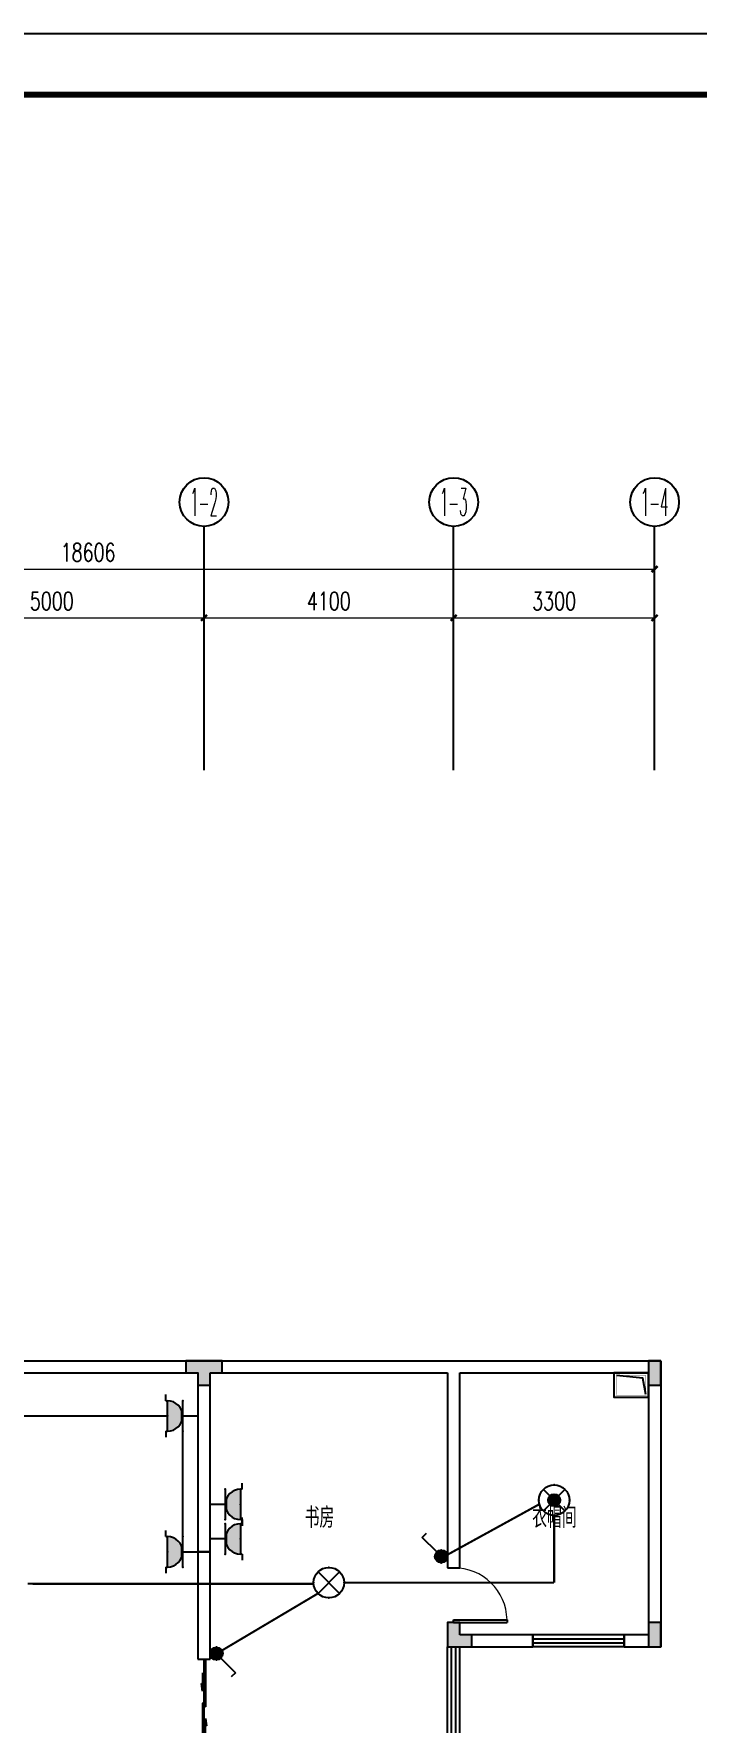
# Model space of a CAD drawing. Extents: x -7085 to 604621, y -1107727 to 606871.
# Drawn here: x 122578 to 133473, y 460304 to 488048 of the extents above; entities that cross this region are included whole.
import ezdxf
from ezdxf.enums import TextEntityAlignment as Align

# ---------------------------------------------------------------- set-up
doc = ezdxf.new("R2010")
doc.units = 0
doc.header["$LTSCALE"] = 1000
doc.header["$MEASUREMENT"] = 0
for name, color, linetype in [('A-DOOR', 141, 'Continuous'), ('A-FLOR-SPCL', 223, 'Continuous'), ('A-WALL-BRIC', 41, 'Continuous'), ('A-WALL-SURF', 253, 'Continuous'), ('AXIS', 3, 'Continuous'), ('AXIS_TEXT', 7, 'Continuous'), ('CURTWALL', 4, 'Continuous'), ('EQUIP-插座', 3, 'Continuous'), ('EQUIP-照明', 3, 'Continuous'), ('G_COL_墙柱_', 4, 'Continuous'), ('PUB_DIM', 3, 'Continuous'), ('PUB_TEXT', 7, 'Continuous'), ('TEL_TEXT', 7, 'Continuous'), ('TEL_TITLE', 7, 'Continuous'), ('WALL-PARAPET', 6, 'Continuous'), ('WIRE-插座', 5, 'Continuous'), ('WIRE-照明', 1, 'Continuous')]:
    doc.layers.add(name, color=color, linetype=linetype)
doc.layers.add('建筑底图', color=8, linetype='Continuous', lineweight=5)
doc.styles.add('_TCH_AXIS', font='COMPLEX', dxfattribs={"bigfont": 'GBCBIG'})
doc.styles.add('_TCH_DIM', font='SIMPLEX', dxfattribs={"bigfont": 'GBCBIG'})
doc.styles.add('_TCH_DIM_T3', font='SIMPLEX', dxfattribs={"width": 0.705882, "bigfont": 'GBCBIG'})
doc.styles.add('_TEL_DIM', font='SIMPLEX', dxfattribs={"width": 0.8, "height": 3.5, "bigfont": 'HZTXT'})
doc.styles.add('COMPLEX', font='COMPLEX')
doc.styles.get("Standard").update_dxf_attribs({"font": 'gbenor.shx', "bigfont": 'gbcbig.shx'})
doc.dimstyles.new('_TCH_ARCH&&100', dxfattribs={"dimtxt": 297.5, "dimasz": 100, "dimexe": 250, "dimexo": 300, "dimgap": 126.25, "dimtad": 1, "dimdec": 0, "dimzin": 0, "dimdsep": 46, "dimtxsty": '_TCH_DIM_T3', "dimblk": 'ARCHTICK', "dimcen": 0.09, "dimclrt": 7, "dimazin": 2, "dimtfac": 1, "dimtdec": 0, "dimtix": 1, "dimtmove": 2, "dimatfit": 3, "dimfxl": 0, "dimtolj": 1, "dimtzin": 0, "dimarcsym": 0})

# ---------------------------------------------------------------- blocks, each defined once
blk = doc.blocks.new('A$C3F1816BB')
at = {"layer": 'A-FLOR-SPCL', "color": 0}
blk.add_lwpolyline([(400, 0), (0, 0), (0, 570), (400, 570)], close=True, dxfattribs=at)
blk.add_lwpolyline([(400, 0), (0, 0), (0, 570), (400, 570)], close=True, dxfattribs=at)
at = {"layer": 'A-FLOR-SPCL', "color": 0, "const_width": 3}
for points in [[(370, 30), (30, 30), (30, 540), (370, 540)], [(357, 43), (43, 43), (43, 527), (357, 527)]]:
    blk.add_lwpolyline(points, close=True, dxfattribs=at)
at = {"layer": 'A-FLOR-SPCL', "color": 0}
blk.add_lwpolyline([(357, 43), (85, 94), (43, 527)], dxfattribs=at)
blk = doc.blocks.new('COL')
at = {"layer": 'A-WALL-SURF'}
for points in [[(-14, -141), (-168, -268), (-295, -114), (14, 141), (268, -168), (114, -295)], [(1903, -2150), (1712, -1918), (1558, -2046), (1808, -2350), (2203, -2350), (2203, -2150)], [(6162, -2350), (6162, -2550), (6362, -2550), (6362, -2150), (5962, -2150), (5962, -2350)], [(1739, -3679), (1784, -3383), (1586, -3353), (1527, -3738), (1775, -4038), (1929, -3911)], [(-4769, -3804), (-5078, -4059), (-4823, -4367), (-4669, -4240), (-4796, -4086), (-4642, -3959)], [(-2442, -6940), (-2288, -6813), (-2161, -6967), (-2315, -7094), (-2188, -7249), (-2342, -7376), (-2596, -7067)], [(4162, -8937), (4362, -8937), (4362, -9837), (4162, -9837)], [(-279, -9563), (-124, -9436), (-252, -9282), (-406, -9409), (-533, -9254), (-688, -9382), (-433, -9690)], [(6362, -10950), (6362, -10750), (6162, -10750), (6162, -11150), (6562, -11150), (6562, -10950)], [(13162, -11150), (13362, -11150), (13362, -10950), (12762, -10950), (12762, -11150), (12962, -11150), (12962, -11350), (13162, -11350)], [(20562, -10950), (20362, -10950), (20362, -11350), (20562, -11350)], [(1757, -12032), (1912, -11904), (1784, -11750), (1630, -11877), (1503, -11723), (1349, -11850), (1603, -12159)], [(17262, -15450), (17262, -15250), (17062, -15250), (17062, -15650), (17462, -15650), (17462, -15450)], [(20562, -15250), (20362, -15250), (20362, -15650), (20562, -15650)], [(6054, -17241), (5900, -17368), (6215, -17750), (6615, -17750), (6615, -17550), (6309, -17550)], [(12962, -17350), (12962, -17750), (13362, -17750), (13362, -17550), (13162, -17550), (13162, -17350)]]:
    blk.add_hatch(color=0, dxfattribs=at).paths.add_polyline_path(points)
at = {"layer": 'G_COL_墙柱_', "color": 0}
for points in [[(-14, -141), (-168, -268), (-295, -114), (14, 141), (268, -168), (114, -295), (-14, -141)], [(1739, -3679), (1784, -3383), (1586, -3353), (1527, -3738), (1775, -4038), (1929, -3911), (1739, -3679)]]:
    blk.add_lwpolyline(points, dxfattribs=at)
at = {"layer": 'G_COL_墙柱_', "color": 0, "extrusion": (0, 0, -1)}
blk.add_lwpolyline([(-1903, -2150), (-1712, -1918), (-1558, -2046), (-1808, -2350), (-2203, -2350), (-2203, -2150)], close=True, dxfattribs=at)
at = {"layer": 'G_COL_墙柱_', "color": 0}
for points in [[(6162, -2350), (6162, -2550), (6362, -2550), (6362, -2150), (5962, -2150), (5962, -2350)], [(-4769, -3804), (-5078, -4059), (-4823, -4367), (-4669, -4240), (-4796, -4086), (-4642, -3959)], [(-2442, -6940), (-2288, -6813), (-2161, -6967), (-2315, -7094), (-2188, -7249), (-2342, -7376), (-2596, -7067), (-2442, -6940)], [(4162, -8937), (4362, -8937), (4362, -9837), (4162, -9837)], [(-279, -9563), (-124, -9436), (-252, -9282), (-406, -9409), (-533, -9254), (-688, -9382), (-433, -9690), (-279, -9563)], [(6362, -10950), (6362, -10750), (6162, -10750), (6162, -11150), (6562, -11150), (6562, -10950)], [(13162, -11150), (13362, -11150), (13362, -10950), (12762, -10950), (12762, -11150), (12962, -11150), (12962, -11350), (13162, -11350)], [(20562, -10950), (20362, -10950), (20362, -11350), (20562, -11350)], [(1757, -12032), (1912, -11904), (1784, -11750), (1630, -11877), (1503, -11723), (1349, -11850), (1603, -12159), (1757, -12032)], [(17262, -15450), (17262, -15250), (17062, -15250), (17062, -15650), (17462, -15650), (17462, -15450)], [(20562, -15250), (20362, -15250), (20362, -15650), (20562, -15650)], [(6054, -17241), (5900, -17368), (6215, -17750), (6615, -17750), (6615, -17550), (6309, -17550)], [(12962, -17350), (12962, -17750), (13362, -17750), (13362, -17550), (13162, -17550), (13162, -17350)]]:
    blk.add_lwpolyline(points, close=True, dxfattribs=at)
blk = doc.blocks.new('_AXISO')
blk.add_circle((0, 0), 0.5)
at = {"layer": 'AXIS_TEXT', "style": 'COMPLEX', "width": 1.041667}
blk.add_attdef('A', text='', height=0.56, dxfattribs=at).set_placement((-0.25, -0.28), (0.25, -0.28), align=Align.FIT)
blk = doc.blocks.new('$WINLIB2D$00000001')
at = {"color": 0}
for points in [[(-0.5, 0.5), (-0.5, -0.5)], [(-0.5, 0.5), (0.5, 0.5)], [(0.5, -0.5), (0.5, 0.5)], [(0.5, 0.167), (-0.5, 0.167)], [(0.5, -0.167), (-0.5, -0.167)], [(-0.5, -0.5), (0.5, -0.5)]]:
    blk.add_lwpolyline(points, dxfattribs=at)
blk = doc.blocks.new('$DorLib2D$00000001')
at = {"color": 0}
for p, q in [((0.45, 0.975), (0.5, 0.975)), ((0.45, 0), (0.45, 0.975)), ((0.5, 0), (0.5, 0.975)), ((0.5, 0), (0.45, 0))]:
    blk.add_line(p, q, dxfattribs=at)
at = {"color": 0, "lineweight": 13}
blk.add_arc((0.475, 0), 0.975, 91.4693, 180, dxfattribs=at)
blk = doc.blocks.new('$DorLib2D$00000131')
at = {"color": 0, "linetype": 'Continuous'}
for p, q in [((0.15, 0.125), (0.232, 0.197)), ((0.232, 0.197), (0.232, 0.125)), ((-0.5, 0.125), (-0.5, 0)), ((0.019, 0.125), (-0.5, 0.125)), ((-0.5, 0), (0.019, 0)), ((-0.024, 0), (0.5, 0)), ((-0.024, -0.125), (-0.024, 0)), ((0.019, 0), (0.019, 0.125)), ((0.35, 0.125), (0.15, 0.125)), ((0.5, 0), (0.5, -0.125)), ((-0.35, -0.125), (-0.15, -0.125)), ((-0.232, -0.197), (-0.232, -0.125)), ((-0.15, -0.125), (-0.232, -0.197)), ((0.5, -0.125), (-0.024, -0.125))]:
    blk.add_line(p, q, dxfattribs=at)
blk = doc.blocks.new('_ArchTick')
at = {"color": 0, "linetype": 'ByBlock', "const_width": 0.4}
blk.add_lwpolyline([(-0.5, -0.5), (0.5, 0.5)], dxfattribs=at)
blk = doc.blocks.new('*D1649')
at = {"layer": 'Defpoints', "color": 0}
for p in [(123667, 478457), (118667, 475957), (123667, 475957)]:
    blk.add_point(p, dxfattribs=at)
at = {"layer": 'PUB_DIM', "color": 0, "lineweight": -2}
for p, q in [((118667, 476257), (118667, 478707)), ((123667, 476257), (123667, 478707)), ((118667, 478457), (123667, 478457))]:
    blk.add_line(p, q, dxfattribs=at)
at = {"layer": 'PUB_DIM', "color": 0, "lineweight": -2, "xscale": 100, "yscale": 100, "zscale": 100, "rotation": 180}
blk.add_blockref('_ArchTick', (118667, 478457), dxfattribs=at)
at = {"layer": 'PUB_DIM', "color": 0, "lineweight": -2, "xscale": 100, "yscale": 100, "zscale": 100}
blk.add_blockref('_ArchTick', (123667, 478457), dxfattribs=at)
at = {"layer": 'PUB_DIM', "color": 7, "insert": (121167, 478732), "char_height": 297.5, "attachment_point": 5, "style": '_TCH_DIM_T3'}
blk.add_mtext('\\A1;5000', dxfattribs=at)
blk = doc.blocks.new('*D1650')
at = {"layer": 'Defpoints', "color": 0}
for p in [(127767, 478457), (123667, 475957), (127767, 475957)]:
    blk.add_point(p, dxfattribs=at)
at = {"layer": 'PUB_DIM', "color": 0, "lineweight": -2}
for p, q in [((123667, 476257), (123667, 478707)), ((127767, 476257), (127767, 478707)), ((123667, 478457), (127767, 478457))]:
    blk.add_line(p, q, dxfattribs=at)
at = {"layer": 'PUB_DIM', "color": 0, "lineweight": -2, "xscale": 100, "yscale": 100, "zscale": 100, "rotation": 180}
blk.add_blockref('_ArchTick', (123667, 478457), dxfattribs=at)
at = {"layer": 'PUB_DIM', "color": 0, "lineweight": -2, "xscale": 100, "yscale": 100, "zscale": 100}
blk.add_blockref('_ArchTick', (127767, 478457), dxfattribs=at)
at = {"layer": 'PUB_DIM', "color": 7, "insert": (125717, 478732), "char_height": 297.5, "attachment_point": 5, "style": '_TCH_DIM_T3'}
blk.add_mtext('\\A1;4100', dxfattribs=at)
blk = doc.blocks.new('*D1651')
at = {"layer": 'Defpoints', "color": 0}
for p in [(131067, 478457), (127767, 475957), (131067, 475957)]:
    blk.add_point(p, dxfattribs=at)
at = {"layer": 'PUB_DIM', "color": 0, "lineweight": -2}
for p, q in [((127767, 476257), (127767, 478707)), ((131067, 476257), (131067, 478707)), ((127767, 478457), (131067, 478457))]:
    blk.add_line(p, q, dxfattribs=at)
at = {"layer": 'PUB_DIM', "color": 0, "lineweight": -2, "xscale": 100, "yscale": 100, "zscale": 100, "rotation": 180}
blk.add_blockref('_ArchTick', (127767, 478457), dxfattribs=at)
at = {"layer": 'PUB_DIM', "color": 0, "lineweight": -2, "xscale": 100, "yscale": 100, "zscale": 100}
blk.add_blockref('_ArchTick', (131067, 478457), dxfattribs=at)
at = {"layer": 'PUB_DIM', "color": 7, "insert": (129417, 478732), "char_height": 297.5, "attachment_point": 5, "style": '_TCH_DIM_T3'}
blk.add_mtext('\\A1;3300', dxfattribs=at)
blk = doc.blocks.new('*D1652')
at = {"layer": 'Defpoints', "color": 0}
for p in [(131067, 479257), (112461, 475957), (131067, 475957)]:
    blk.add_point(p, dxfattribs=at)
at = {"layer": 'PUB_DIM', "color": 0, "lineweight": -2}
for p, q in [((112461, 476257), (112461, 479507)), ((131067, 476257), (131067, 479507)), ((112461, 479257), (131067, 479257))]:
    blk.add_line(p, q, dxfattribs=at)
at = {"layer": 'PUB_DIM', "color": 0, "lineweight": -2, "xscale": 100, "yscale": 100, "zscale": 100, "rotation": 180}
blk.add_blockref('_ArchTick', (112461, 479257), dxfattribs=at)
at = {"layer": 'PUB_DIM', "color": 0, "lineweight": -2, "xscale": 100, "yscale": 100, "zscale": 100}
blk.add_blockref('_ArchTick', (131067, 479257), dxfattribs=at)
at = {"layer": 'PUB_DIM', "color": 7, "insert": (121764, 479532), "char_height": 297.5, "attachment_point": 5, "style": '_TCH_DIM_T3'}
blk.add_mtext('\\A1;18606', dxfattribs=at)
blk = doc.blocks.new('$equip$00002828')
for p, q in [((0.354, 0.354), (-0.354, -0.354)), ((-0.354, 0.354), (0.354, -0.354))]:
    blk.add_line(p, q)
at = {"const_width": 0.04}
blk.add_lwpolyline([(0.5, 0, -1), (-0.5, 0, -1), (0.5, 0, 1)], format="xyb", dxfattribs=at)
for radius in [0.5, 0.2]:
    blk.add_circle((0, 0), radius)
for p in [(-0.5, 0), (0, 0.5), (0.5, 0), (0, -0.5)]:
    blk.add_point(p)
for points in [[(-0.173, 0.1), (0.173, 0.1), (-0.2, 0), (0.2, 0)], [(-0.173, -0.1), (0.173, -0.1), (-0.2, 0), (0.2, 0)], [(-0.1, 0.173), (0.1, 0.173), (-0.173, 0.1), (0.173, 0.1)], [(0, 0.2), (0, 0.2), (-0.1, 0.173), (0.1, 0.173)], [(-0.1, -0.173), (0.1, -0.173), (-0.173, -0.1), (0.173, -0.1)], [(0, -0.2), (0, -0.2), (-0.1, -0.173), (0.1, -0.173)]]:
    blk.add_solid(points)
at = {"color": 7, "style": '_TEL_DIM', "flags": 1}
for tag in ['A', 'REMARK']:
    blk.add_attdef(tag, text='', height=0.00002, dxfattribs=at).set_placement((0, 0), align=Align.MIDDLE_CENTER)
blk = doc.blocks.new('$equip$00002539')
for p, q in [((-0.354, 0.354), (0.354, -0.354)), ((0.354, 0.354), (-0.354, -0.354))]:
    blk.add_line(p, q)
at = {"const_width": 0.04}
blk.add_lwpolyline([(-0.5, 0, 1), (0.5, 0, 1), (-0.5, 0, 0.911406)], format="xyb", dxfattribs=at)
blk.add_circle((0, 0), 0.5)
for p in [(-0.5, 0), (0, 0.5), (0.5, 0), (0, -0.5)]:
    blk.add_point(p)
at = {"color": 7, "style": '_TEL_DIM', "flags": 1}
blk.add_attdef('A', text='', height=0.00002, dxfattribs=at).set_placement((0, 0), align=Align.MIDDLE_CENTER)
blk = doc.blocks.new('$equip$00001962')
for p, q in [((0.147, 0.356), (0.625, 0.833)), ((0.625, 0.833), (0.766, 0.692))]:
    blk.add_line(p, q)
blk.add_circle((0, 0.208), 0.208)
for p in [(-0.208, 0.208), (0, 0.417), (0, 0), (0.208, 0.208)]:
    blk.add_point(p)
for points in [[(-0.18, 0.313), (0.18, 0.313), (-0.208, 0.208), (0.208, 0.208)], [(-0.18, 0.104), (0.18, 0.104), (-0.208, 0.208), (0.208, 0.208)], [(-0.104, 0.389), (0.104, 0.389), (-0.18, 0.313), (0.18, 0.313)], [(-0.104, 0.028), (0.104, 0.028), (-0.18, 0.104), (0.18, 0.104)], [(0, 0.417), (0, 0.417), (-0.104, 0.389), (0.104, 0.389)], [(0, 0), (0, 0), (-0.104, 0.028), (0.104, 0.028)]]:
    blk.add_solid(points)
at = {"layer": 'TEL_TEXT', "style": '_TEL_DIM', "flags": 1}
blk.add_attdef('A', text='', height=0.00002, dxfattribs=at).set_placement((0, 0), align=Align.MIDDLE_CENTER)
blk = doc.blocks.new('$equip$00001240')
for p, q in [((-0.5, 1.05), (-0.7, 1.05)), ((-0.5, 1.05), (-0.5, 1)), ((-0.5, 1), (0.5, 1)), ((0.5, 1.05), (0.7, 1.05)), ((0.5, 1.05), (0.5, 1)), ((-0.5, 0.5), (0.5, 0.5)), ((0, 0.5), (0, 0))]:
    blk.add_line(p, q)
blk.add_arc((0, 1), 0.5, 180, 0)
for points in [[(0.433, 0.75), (-0.433, 0.75), (0.5, 1), (-0.5, 1)], [(0.25, 0.567), (-0.25, 0.567), (0.433, 0.75), (-0.433, 0.75)], [(0, 0.5), (0, 0.5), (0.25, 0.567), (-0.25, 0.567)]]:
    blk.add_solid(points)
at = {"layer": 'EQUIP-照明'}
for p in [(0, 1), (-0.5, 0.5), (0, 0), (0.5, 0.5)]:
    blk.add_point(p, dxfattribs=at)
at = {"layer": 'EQUIP-照明', "flags": 9}
blk.add_attdef('A', (0, 0), '', height=0.00002, dxfattribs=at)
blk = doc.blocks.new('WC')
at = {"layer": 'A-WALL-BRIC', "color": 8}
for p, q in [((118667.5, 466257.3), (123667.5, 466257.3)), ((123667.5, 466257.3), (127767.5, 466257.3)), ((127767.5, 466257.3), (131167.5, 466257.3)), ((131167.5, 466257.3), (131167.5, 461557.3)), ((118767.5, 466057.3), (123567.5, 466057.3)), ((123567.5, 466057.3), (123567.5, 461357.3)), ((123767.5, 466057.3), (127667.5, 466057.3)), ((123767.5, 461357.3), (123767.5, 466057.3)), ((127667.5, 466057.3), (127667.5, 462857.3)), ((127867.5, 466057.3), (130967.5, 466057.3)), ((127867.5, 462857.3), (127867.5, 466057.3)), ((130967.5, 466057.3), (130967.5, 461757.3)), ((127667.5, 462857.3), (127867.5, 462857.3)), ((127867.5, 461957.3), (127667.5, 461957.3)), ((127667.5, 461957.3), (127667.5, 461557.3)), ((127867.5, 461757.3), (127867.5, 461957.3)), ((129067.5, 461757.3), (127867.5, 461757.3)), ((129067.5, 461557.3), (129067.5, 461757.3)), ((130967.5, 461757.3), (130567.5, 461757.3)), ((130567.5, 461757.3), (130567.5, 461557.3)), ((127667.5, 461557.3), (129067.5, 461557.3)), ((130567.5, 461557.3), (131167.5, 461557.3)), ((123567.5, 461357.3), (123767.5, 461357.3))]:
    blk.add_line(p, q, dxfattribs=at)
at = {"layer": 'AXIS', "color": 8}
for p, q in [((123667.5, 475957.3), (123667.5, 479957.3)), ((127767.5, 475957.3), (127767.5, 479957.3)), ((131067.5, 475957.3), (131067.5, 479957.3))]:
    blk.add_line(p, q, dxfattribs=at)
at = {"layer": 'CURTWALL', "color": 8}
for p, q in [((127667.5, 459657.3), (127667.5, 461557.3)), ((127734.2, 459590.6), (127734.2, 461557.3)), ((127800.8, 459524), (127800.8, 461557.3)), ((127867.5, 459457.3), (127867.5, 461557.3))]:
    blk.add_line(p, q, dxfattribs=at)
at = {"layer": 'A-DOOR', "color": 8, "zscale": 200}
for name, p, xscale, yscale, rotation in [('$DorLib2D$00000001', (127767.5, 462407.3), -900, -900, 90), ('$WINLIB2D$00000001', (129817.5, 461657.3), 1500, 200, 180), ('$DorLib2D$00000131', (123667.5, 460607.3), 1500, 200, 90)]:
    blk.add_blockref(name, p, dxfattribs=dict(at, xscale=xscale, yscale=yscale, rotation=rotation))
at = {"layer": 'A-FLOR-SPCL', "color": 8, "linetype": 'Continuous', "xscale": -1, "rotation": 90}
blk.add_blockref('A$C3F1816BB', (130967.5, 466057.3), dxfattribs=at)
at = {"layer": 'AXIS', "color": 8}
ref = blk.add_blockref('_AXISO', (123667.5, 480357.3), dxfattribs=dict(at, xscale=800, yscale=800, zscale=800))
ref.add_attrib('A', '1-2', dxfattribs={"layer": 'AXIS_TEXT', "color": 8, "height": 452.55, "style": '_TCH_AXIS', "width": 0.381818}).set_placement((123441.2, 480131), (123893.8, 480131), align=Align.FIT)
ref = blk.add_blockref('_AXISO', (127767.5, 480357.3), dxfattribs=dict(at, xscale=800, yscale=800, zscale=800))
ref.add_attrib('A', '1-3', dxfattribs={"layer": 'AXIS_TEXT', "color": 8, "height": 452.55, "style": '_TCH_AXIS', "width": 0.381818}).set_placement((127541.2, 480131), (127993.8, 480131), align=Align.FIT)
ref = blk.add_blockref('_AXISO', (131067.5, 480357.3), dxfattribs=dict(at, xscale=800, yscale=800, zscale=800))
ref.add_attrib('A', '1-4', dxfattribs={"layer": 'AXIS_TEXT', "color": 8, "height": 452.55, "style": '_TCH_AXIS', "width": 0.368421}).set_placement((130841.2, 480131), (131293.8, 480131), align=Align.FIT)
at = {"layer": 'WALL-PARAPET', "color": 8}
blk.add_blockref('COL', (110605.8, 477207), dxfattribs=at)
at = {"layer": 'PUB_TEXT', "color": 8, "style": '_TCH_DIM'}
for s, p in [('书房', (125320.3, 463511.7)), ('衣帽间', (129058.1, 463511.7))]:
    blk.add_text(s, height=337.59, dxfattribs=at).set_placement(p)
at = {"layer": 'PUB_DIM', "color": 8}
for p1, p2, distance, picture, middle in [((112461.4, 475957.3), (131067.5, 475957.3), 3300, '*D1652', (121764.5, 479532.3)), ((118667.5, 475957.3), (123667.5, 475957.3), 2500, '*D1649', (121167.5, 478732.3)), ((123667.5, 475957.3), (127767.5, 475957.3), 2500, '*D1650', (125717.5, 478732.3)), ((127767.5, 475957.3), (131067.5, 475957.3), 2500, '*D1651', (129417.5, 478732.3))]:
    dim = blk.add_aligned_dim(p1=p1, p2=p2, distance=distance, dimstyle='_TCH_ARCH&&100', dxfattribs=at)
    dim.commit()
    dim.dimension.update_dxf_attribs({"geometry": picture, "text_midpoint": middle})

msp = doc.modelspace()

# ---------------------------------------------------------------- linework, layer by layer
at = {"layer": 'TEL_TITLE', "color": 4}
msp.add_lwpolyline([(93164.1, 446048), (152564.1, 446048), (152564.1, 488048), (93164.1, 488048)], close=True, dxfattribs=at)
at = {"layer": 'TEL_TITLE', "color": 4, "const_width": 100}
msp.add_lwpolyline([(95664.1, 447048), (151564.1, 447048), (151564.1, 487048), (95664.1, 487048)], close=True, dxfattribs=at)
at = {"layer": 'WIRE-插座', "const_width": 35}
for points in [[(120723.2, 465349.9), (124773.2, 465349.9)], [(125023.2, 463369.6), (125023.2, 465099.9)], [(125473.2, 463119.6), (125473.2, 463330.5)], [(125273.2, 463119.6), (125473.2, 463119.6)]]:
    msp.add_lwpolyline(points, dxfattribs=at)
at = {"layer": 'WIRE-照明', "const_width": 35}
for points in [[(129369.8, 463070.3), (130882, 463901.6)], [(131123.2, 462612.8), (131123.2, 463717.1)], [(122479.6, 462594.4), (127173.9, 462594.1)], [(127673.2, 462612.8), (131123.2, 462612.8)], [(125667.6, 461498.9), (127246.5, 462436)]]:
    msp.add_lwpolyline(points, dxfattribs=at)

# ---------------------------------------------------------------- block references
at = {"layer": 'EQUIP-插座', "xscale": 500, "yscale": 500, "zscale": 500}
for p, rotation in [((125273.2, 465349.9), 90), ((125473.2, 463897.7), 270), ((125473.2, 463330.5), 270), ((125273.2, 463119.6), 90)]:
    msp.add_blockref('$equip$00001240', p, dxfattribs=dict(at, rotation=rotation))
at = {"layer": 'EQUIP-照明', "xscale": 500, "yscale": 500, "zscale": 500}
for name, p in [('$equip$00002828', (131123.2, 463967.1)), ('$equip$00002539', (127423.2, 462612.8))]:
    msp.add_blockref(name, p, dxfattribs=at)
for p, rotation in [((129373.2, 463043.6), 90), ((125473.2, 461446.8), 270)]:
    msp.add_blockref('$equip$00001962', p, dxfattribs=dict(at, rotation=rotation))
at = {"layer": '建筑底图'}
msp.add_blockref('WC', (1705.8, 0), dxfattribs=at)

doc.saveas('drawing.dxf')
